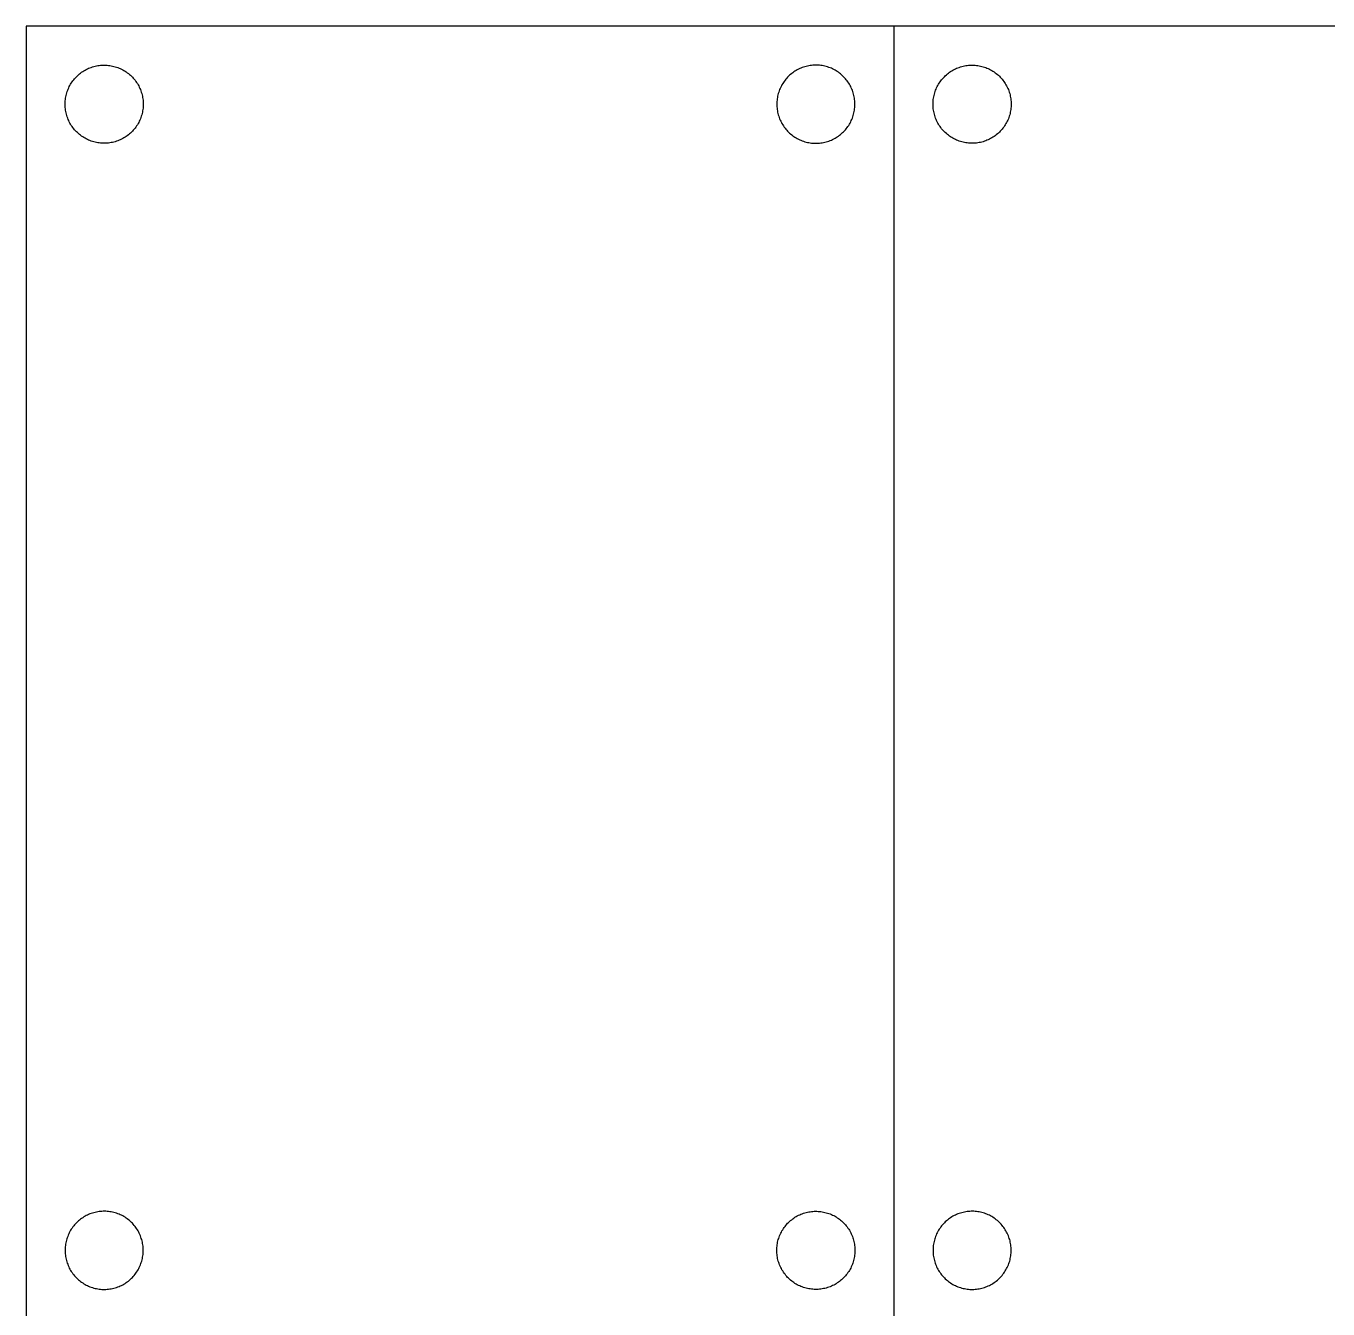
# Model space of a CAD drawing. Header units: millimetres. Extents: x 0 to 100, y 0 to 100.
# Drawn here: x 0 to 50, y 50.8 to 100 of the extents above; entities that cross this region are included whole.
import ezdxf

# ---------------------------------------------------------------- set-up
doc = ezdxf.new("R2010")
doc.units = ezdxf.units.MM
doc.header["$MEASUREMENT"] = 0
doc.layers.add('Default', color=178, linetype='Continuous', true_color=0x000000)

msp = doc.modelspace()

# ---------------------------------------------------------------- linework, layer by layer
at = {"layer": 'Default'}
for p, q in [((0, 100), (0, 0)), ((100, 100), (0, 100)), ((33.333, 100), (33.333, 0)), ((1.864, 97.98), (1.899, 98.018)), ((1.899, 98.018), (1.935, 98.056)), ((1.935, 98.056), (1.972, 98.092)), ((1.972, 98.092), (2.011, 98.127)), ((2.011, 98.127), (2.05, 98.161)), ((2.05, 98.161), (2.091, 98.193)), ((2.091, 98.193), (2.133, 98.224)), ((2.133, 98.224), (2.176, 98.253)), ((2.176, 98.253), (2.22, 98.281)), ((2.22, 98.281), (2.265, 98.308)), ((2.265, 98.308), (2.311, 98.332)), ((2.311, 98.332), (2.358, 98.355)), ((2.358, 98.355), (2.405, 98.377)), ((2.405, 98.377), (2.453, 98.397)), ((2.453, 98.397), (2.502, 98.415)), ((2.502, 98.415), (2.551, 98.431)), ((2.551, 98.431), (2.601, 98.446)), ((2.601, 98.446), (2.652, 98.459)), ((2.652, 98.459), (2.703, 98.47)), ((2.703, 98.47), (2.754, 98.48)), ((2.754, 98.48), (2.805, 98.487)), ((2.805, 98.487), (2.857, 98.493)), ((2.857, 98.493), (2.909, 98.497)), ((2.909, 98.497), (2.961, 98.499)), ((2.961, 98.499), (3.013, 98.5)), ((3.013, 98.5), (3.065, 98.499)), ((3.065, 98.499), (3.117, 98.495)), ((3.117, 98.495), (3.169, 98.49)), ((3.169, 98.49), (3.22, 98.484)), ((3.22, 98.484), (3.272, 98.475)), ((3.272, 98.475), (3.323, 98.465)), ((3.323, 98.465), (3.374, 98.453)), ((3.374, 98.453), (3.424, 98.439)), ((3.424, 98.439), (3.473, 98.423)), ((3.473, 98.423), (3.523, 98.406)), ((3.523, 98.406), (3.571, 98.387)), ((3.571, 98.387), (3.619, 98.366)), ((3.619, 98.366), (3.666, 98.344)), ((3.666, 98.344), (3.712, 98.32)), ((3.712, 98.32), (3.758, 98.295)), ((3.758, 98.295), (3.802, 98.268)), ((3.802, 98.268), (3.845, 98.239)), ((3.845, 98.239), (3.888, 98.209)), ((3.888, 98.209), (3.929, 98.177)), ((3.929, 98.177), (3.97, 98.144)), ((3.97, 98.144), (4.009, 98.11)), ((4.009, 98.11), (4.047, 98.074)), ((4.047, 98.074), (4.083, 98.037)), ((4.083, 98.037), (4.119, 97.999)), ((29.25, 98.037), (29.215, 97.999)), ((29.287, 98.074), (29.25, 98.037)), ((29.324, 98.11), (29.287, 98.074)), ((29.364, 98.144), (29.324, 98.11)), ((29.404, 98.177), (29.364, 98.144)), ((29.445, 98.209), (29.404, 98.177)), ((29.488, 98.239), (29.445, 98.209)), ((29.531, 98.268), (29.488, 98.239)), ((29.576, 98.295), (29.531, 98.268)), ((29.621, 98.32), (29.576, 98.295)), ((29.667, 98.344), (29.621, 98.32)), ((29.715, 98.366), (29.667, 98.344)), ((29.762, 98.387), (29.715, 98.366)), ((29.811, 98.406), (29.762, 98.387)), ((29.86, 98.423), (29.811, 98.406)), ((29.91, 98.439), (29.86, 98.423)), ((29.96, 98.453), (29.91, 98.439)), ((30.01, 98.465), (29.96, 98.453)), ((30.061, 98.475), (30.01, 98.465)), ((30.113, 98.484), (30.061, 98.475)), ((30.164, 98.49), (30.113, 98.484)), ((30.216, 98.495), (30.164, 98.49)), ((30.268, 98.499), (30.216, 98.495)), ((30.32, 98.5), (30.268, 98.499)), ((30.372, 98.499), (30.32, 98.5)), ((30.424, 98.497), (30.372, 98.499)), ((30.476, 98.493), (30.424, 98.497)), ((30.528, 98.487), (30.476, 98.493)), ((30.58, 98.48), (30.528, 98.487)), ((30.631, 98.47), (30.58, 98.48)), ((30.682, 98.459), (30.631, 98.47)), ((30.732, 98.446), (30.682, 98.459)), ((30.782, 98.431), (30.732, 98.446)), ((30.831, 98.415), (30.782, 98.431)), ((30.88, 98.397), (30.831, 98.415)), ((30.928, 98.377), (30.88, 98.397)), ((30.976, 98.355), (30.928, 98.377)), ((31.022, 98.332), (30.976, 98.355)), ((31.068, 98.308), (31.022, 98.332)), ((31.113, 98.281), (31.068, 98.308)), ((31.157, 98.253), (31.113, 98.281)), ((31.2, 98.224), (31.157, 98.253)), ((31.242, 98.193), (31.2, 98.224)), ((31.283, 98.161), (31.242, 98.193)), ((31.323, 98.127), (31.283, 98.161)), ((31.361, 98.092), (31.323, 98.127)), ((31.399, 98.056), (31.361, 98.092)), ((31.435, 98.018), (31.399, 98.056)), ((31.469, 97.98), (31.435, 98.018)), ((35.197, 97.98), (35.232, 98.018)), ((35.232, 98.018), (35.268, 98.056)), ((35.268, 98.056), (35.305, 98.092)), ((35.305, 98.092), (35.344, 98.127)), ((35.344, 98.127), (35.384, 98.161)), ((35.384, 98.161), (35.425, 98.193)), ((35.425, 98.193), (35.466, 98.224)), ((35.466, 98.224), (35.509, 98.253)), ((35.509, 98.253), (35.553, 98.281)), ((35.553, 98.281), (35.598, 98.308)), ((35.598, 98.308), (35.644, 98.332)), ((35.644, 98.332), (35.691, 98.355)), ((35.691, 98.355), (35.738, 98.377)), ((35.738, 98.377), (35.786, 98.397)), ((35.786, 98.397), (35.835, 98.415)), ((35.835, 98.415), (35.885, 98.431)), ((35.885, 98.431), (35.935, 98.446)), ((35.935, 98.446), (35.985, 98.459)), ((35.985, 98.459), (36.036, 98.47)), ((36.036, 98.47), (36.087, 98.48)), ((36.087, 98.48), (36.139, 98.487)), ((36.139, 98.487), (36.19, 98.493)), ((36.19, 98.493), (36.242, 98.497)), ((36.242, 98.497), (36.294, 98.499)), ((36.294, 98.499), (36.346, 98.5)), ((36.346, 98.5), (36.398, 98.499)), ((36.398, 98.499), (36.45, 98.495)), ((36.45, 98.495), (36.502, 98.49)), ((36.502, 98.49), (36.554, 98.484)), ((36.554, 98.484), (36.605, 98.475)), ((36.605, 98.475), (36.656, 98.465)), ((36.656, 98.465), (36.707, 98.453)), ((36.707, 98.453), (36.757, 98.439)), ((36.757, 98.439), (36.807, 98.423)), ((36.807, 98.423), (36.856, 98.406)), ((36.856, 98.406), (36.904, 98.387)), ((36.904, 98.387), (36.952, 98.366)), ((36.952, 98.366), (36.999, 98.344)), ((36.999, 98.344), (37.045, 98.32)), ((37.045, 98.32), (37.091, 98.295)), ((37.091, 98.295), (37.135, 98.268)), ((37.135, 98.268), (37.179, 98.239)), ((37.179, 98.239), (37.221, 98.209)), ((37.221, 98.209), (37.263, 98.177)), ((37.263, 98.177), (37.303, 98.144)), ((37.303, 98.144), (37.342, 98.11)), ((37.342, 98.11), (37.38, 98.074)), ((37.38, 98.074), (37.417, 98.037)), ((37.417, 98.037), (37.452, 97.999)), ((1.581, 97.486), (1.599, 97.535)), ((1.599, 97.535), (1.618, 97.583)), ((1.618, 97.583), (1.639, 97.631)), ((1.639, 97.631), (1.662, 97.678)), ((1.662, 97.678), (1.686, 97.724)), ((1.686, 97.724), (1.712, 97.769)), ((1.712, 97.769), (1.739, 97.813)), ((1.739, 97.813), (1.768, 97.856)), ((1.768, 97.856), (1.799, 97.898)), ((1.799, 97.898), (1.831, 97.94)), ((1.831, 97.94), (1.864, 97.98)), ((4.119, 97.999), (4.153, 97.96)), ((4.153, 97.96), (4.185, 97.919)), ((4.185, 97.919), (4.217, 97.877)), ((4.217, 97.877), (4.246, 97.835)), ((4.246, 97.835), (4.275, 97.791)), ((4.275, 97.791), (4.301, 97.746)), ((4.301, 97.746), (4.326, 97.701)), ((4.326, 97.701), (4.35, 97.654)), ((4.35, 97.654), (4.372, 97.607)), ((4.372, 97.607), (4.392, 97.559)), ((4.392, 97.559), (4.411, 97.51)), ((4.411, 97.51), (4.427, 97.461)), ((28.923, 97.51), (28.906, 97.461)), ((28.941, 97.559), (28.923, 97.51)), ((28.962, 97.607), (28.941, 97.559)), ((28.983, 97.654), (28.962, 97.607)), ((29.007, 97.701), (28.983, 97.654)), ((29.032, 97.746), (29.007, 97.701)), ((29.059, 97.791), (29.032, 97.746)), ((29.087, 97.835), (29.059, 97.791)), ((29.117, 97.877), (29.087, 97.835)), ((29.148, 97.919), (29.117, 97.877)), ((29.181, 97.96), (29.148, 97.919)), ((29.215, 97.999), (29.181, 97.96)), ((31.503, 97.94), (31.469, 97.98)), ((31.534, 97.898), (31.503, 97.94)), ((31.565, 97.856), (31.534, 97.898)), ((31.594, 97.813), (31.565, 97.856)), ((31.621, 97.769), (31.594, 97.813)), ((31.647, 97.724), (31.621, 97.769)), ((31.672, 97.678), (31.647, 97.724)), ((31.694, 97.631), (31.672, 97.678)), ((31.715, 97.583), (31.694, 97.631)), ((31.735, 97.535), (31.715, 97.583)), ((31.753, 97.486), (31.735, 97.535)), ((34.914, 97.486), (34.932, 97.535)), ((34.932, 97.535), (34.951, 97.583)), ((34.951, 97.583), (34.972, 97.631)), ((34.972, 97.631), (34.995, 97.678)), ((34.995, 97.678), (35.019, 97.724)), ((35.019, 97.724), (35.045, 97.769)), ((35.045, 97.769), (35.073, 97.813)), ((35.073, 97.813), (35.102, 97.856)), ((35.102, 97.856), (35.132, 97.898)), ((35.132, 97.898), (35.164, 97.94)), ((35.164, 97.94), (35.197, 97.98)), ((37.452, 97.999), (37.486, 97.96)), ((37.486, 97.96), (37.519, 97.919)), ((37.519, 97.919), (37.55, 97.877)), ((37.55, 97.877), (37.58, 97.835)), ((37.58, 97.835), (37.608, 97.791)), ((37.608, 97.791), (37.635, 97.746)), ((37.635, 97.746), (37.66, 97.701)), ((37.66, 97.701), (37.683, 97.654)), ((37.683, 97.654), (37.705, 97.607)), ((37.705, 97.607), (37.725, 97.559)), ((37.725, 97.559), (37.744, 97.51)), ((37.744, 97.51), (37.761, 97.461)), ((1.5, 97.026), (1.502, 97.078)), ((1.5, 96.974), (1.5, 97.026)), ((1.502, 97.078), (1.506, 97.13)), ((1.506, 97.13), (1.511, 97.182)), ((1.511, 97.182), (1.518, 97.233)), ((1.518, 97.233), (1.527, 97.285)), ((1.527, 97.285), (1.538, 97.336)), ((1.538, 97.336), (1.551, 97.386)), ((1.551, 97.386), (1.565, 97.436)), ((1.565, 97.436), (1.581, 97.486)), ((4.427, 97.461), (4.443, 97.411)), ((4.443, 97.411), (4.456, 97.361)), ((4.456, 97.361), (4.468, 97.31)), ((4.468, 97.31), (4.477, 97.259)), ((4.477, 97.259), (4.486, 97.208)), ((4.486, 97.208), (4.492, 97.156)), ((4.492, 97.156), (4.496, 97.104)), ((4.496, 97.104), (4.499, 97.052)), ((4.499, 97.052), (4.5, 97)), ((4.5, 97), (4.499, 96.948)), ((28.834, 97.052), (28.833, 97)), ((28.833, 97), (28.834, 96.948)), ((28.837, 97.104), (28.834, 97.052)), ((28.841, 97.156), (28.837, 97.104)), ((28.848, 97.208), (28.841, 97.156)), ((28.856, 97.259), (28.848, 97.208)), ((28.866, 97.31), (28.856, 97.259)), ((28.877, 97.361), (28.866, 97.31)), ((28.891, 97.411), (28.877, 97.361)), ((28.906, 97.461), (28.891, 97.411)), ((31.769, 97.436), (31.753, 97.486)), ((31.783, 97.386), (31.769, 97.436)), ((31.795, 97.336), (31.783, 97.386)), ((31.806, 97.285), (31.795, 97.336)), ((31.815, 97.233), (31.806, 97.285)), ((31.822, 97.182), (31.815, 97.233)), ((31.828, 97.13), (31.822, 97.182)), ((31.831, 97.078), (31.828, 97.13)), ((31.833, 97.026), (31.831, 97.078)), ((31.833, 96.974), (31.833, 97.026)), ((34.834, 97.026), (34.835, 97.078)), ((34.834, 96.974), (34.834, 97.026)), ((34.835, 97.078), (34.839, 97.13)), ((34.839, 97.13), (34.844, 97.182)), ((34.844, 97.182), (34.852, 97.233)), ((34.852, 97.233), (34.861, 97.285)), ((34.861, 97.285), (34.871, 97.336)), ((34.871, 97.336), (34.884, 97.386)), ((34.884, 97.386), (34.898, 97.436)), ((34.898, 97.436), (34.914, 97.486)), ((37.761, 97.461), (37.776, 97.411)), ((37.776, 97.411), (37.789, 97.361)), ((37.789, 97.361), (37.801, 97.31)), ((37.801, 97.31), (37.811, 97.259)), ((37.811, 97.259), (37.819, 97.208)), ((37.819, 97.208), (37.825, 97.156)), ((37.825, 97.156), (37.83, 97.104)), ((37.83, 97.104), (37.832, 97.052)), ((37.832, 97.052), (37.833, 97)), ((37.833, 97), (37.832, 96.948)), ((1.502, 96.922), (1.5, 96.974)), ((1.506, 96.87), (1.502, 96.922)), ((1.511, 96.818), (1.506, 96.87)), ((1.518, 96.767), (1.511, 96.818)), ((1.527, 96.715), (1.518, 96.767)), ((1.538, 96.664), (1.527, 96.715)), ((1.551, 96.614), (1.538, 96.664)), ((1.565, 96.564), (1.551, 96.614)), ((1.581, 96.514), (1.565, 96.564)), ((1.599, 96.465), (1.581, 96.514)), ((4.427, 96.539), (4.411, 96.49)), ((4.443, 96.589), (4.427, 96.539)), ((4.456, 96.639), (4.443, 96.589)), ((4.468, 96.69), (4.456, 96.639)), ((4.477, 96.741), (4.468, 96.69)), ((4.486, 96.792), (4.477, 96.741)), ((4.492, 96.844), (4.486, 96.792)), ((4.496, 96.896), (4.492, 96.844)), ((4.499, 96.948), (4.496, 96.896)), ((28.834, 96.948), (28.837, 96.896)), ((28.837, 96.896), (28.841, 96.844)), ((28.841, 96.844), (28.848, 96.792)), ((28.848, 96.792), (28.856, 96.741)), ((28.856, 96.741), (28.866, 96.69)), ((28.866, 96.69), (28.877, 96.639)), ((28.877, 96.639), (28.891, 96.589)), ((28.891, 96.589), (28.906, 96.539)), ((28.906, 96.539), (28.923, 96.49)), ((31.735, 96.465), (31.753, 96.514)), ((31.753, 96.514), (31.769, 96.564)), ((31.769, 96.564), (31.783, 96.614)), ((31.783, 96.614), (31.795, 96.664)), ((31.795, 96.664), (31.806, 96.715)), ((31.806, 96.715), (31.815, 96.767)), ((31.815, 96.767), (31.822, 96.818)), ((31.822, 96.818), (31.828, 96.87)), ((31.828, 96.87), (31.831, 96.922)), ((31.831, 96.922), (31.833, 96.974)), ((34.835, 96.922), (34.834, 96.974)), ((34.839, 96.87), (34.835, 96.922)), ((34.844, 96.818), (34.839, 96.87)), ((34.852, 96.767), (34.844, 96.818)), ((34.861, 96.715), (34.852, 96.767)), ((34.871, 96.664), (34.861, 96.715)), ((34.884, 96.614), (34.871, 96.664)), ((34.898, 96.564), (34.884, 96.614)), ((34.914, 96.514), (34.898, 96.564)), ((34.932, 96.465), (34.914, 96.514)), ((37.761, 96.539), (37.744, 96.49)), ((37.776, 96.589), (37.761, 96.539)), ((37.789, 96.639), (37.776, 96.589)), ((37.801, 96.69), (37.789, 96.639)), ((37.811, 96.741), (37.801, 96.69)), ((37.819, 96.792), (37.811, 96.741)), ((37.825, 96.844), (37.819, 96.792)), ((37.83, 96.896), (37.825, 96.844)), ((37.832, 96.948), (37.83, 96.896)), ((1.618, 96.417), (1.599, 96.465)), ((1.639, 96.369), (1.618, 96.417)), ((1.662, 96.322), (1.639, 96.369)), ((1.686, 96.276), (1.662, 96.322)), ((1.712, 96.231), (1.686, 96.276)), ((1.739, 96.187), (1.712, 96.231)), ((1.768, 96.144), (1.739, 96.187)), ((1.799, 96.102), (1.768, 96.144)), ((1.831, 96.06), (1.799, 96.102)), ((1.864, 96.02), (1.831, 96.06)), ((1.899, 95.982), (1.864, 96.02)), ((4.119, 96.001), (4.083, 95.963)), ((4.153, 96.04), (4.119, 96.001)), ((4.185, 96.081), (4.153, 96.04)), ((4.217, 96.123), (4.185, 96.081)), ((4.246, 96.165), (4.217, 96.123)), ((4.275, 96.209), (4.246, 96.165)), ((4.301, 96.254), (4.275, 96.209)), ((4.326, 96.299), (4.301, 96.254)), ((4.35, 96.346), (4.326, 96.299)), ((4.372, 96.393), (4.35, 96.346)), ((4.392, 96.441), (4.372, 96.393)), ((4.411, 96.49), (4.392, 96.441)), ((28.923, 96.49), (28.941, 96.441)), ((28.941, 96.441), (28.962, 96.393)), ((28.962, 96.393), (28.983, 96.346)), ((28.983, 96.346), (29.007, 96.299)), ((29.007, 96.299), (29.032, 96.254)), ((29.032, 96.254), (29.059, 96.209)), ((29.059, 96.209), (29.087, 96.165)), ((29.087, 96.165), (29.117, 96.123)), ((29.117, 96.123), (29.148, 96.081)), ((29.148, 96.081), (29.181, 96.04)), ((29.181, 96.04), (29.215, 96.001)), ((29.215, 96.001), (29.25, 95.963)), ((31.435, 95.982), (31.469, 96.02)), ((31.469, 96.02), (31.503, 96.06)), ((31.503, 96.06), (31.534, 96.102)), ((31.534, 96.102), (31.565, 96.144)), ((31.565, 96.144), (31.594, 96.187)), ((31.594, 96.187), (31.621, 96.231)), ((31.621, 96.231), (31.647, 96.276)), ((31.647, 96.276), (31.672, 96.322)), ((31.672, 96.322), (31.694, 96.369)), ((31.694, 96.369), (31.715, 96.417)), ((31.715, 96.417), (31.735, 96.465)), ((34.951, 96.417), (34.932, 96.465)), ((34.972, 96.369), (34.951, 96.417)), ((34.995, 96.322), (34.972, 96.369)), ((35.019, 96.276), (34.995, 96.322)), ((35.045, 96.231), (35.019, 96.276)), ((35.073, 96.187), (35.045, 96.231)), ((35.102, 96.144), (35.073, 96.187)), ((35.132, 96.102), (35.102, 96.144)), ((35.164, 96.06), (35.132, 96.102)), ((35.197, 96.02), (35.164, 96.06)), ((35.232, 95.982), (35.197, 96.02)), ((37.452, 96.001), (37.417, 95.963)), ((37.486, 96.04), (37.452, 96.001)), ((37.519, 96.081), (37.486, 96.04)), ((37.55, 96.123), (37.519, 96.081)), ((37.58, 96.165), (37.55, 96.123)), ((37.608, 96.209), (37.58, 96.165)), ((37.635, 96.254), (37.608, 96.209)), ((37.66, 96.299), (37.635, 96.254)), ((37.683, 96.346), (37.66, 96.299)), ((37.705, 96.393), (37.683, 96.346)), ((37.725, 96.441), (37.705, 96.393)), ((37.744, 96.49), (37.725, 96.441)), ((1.935, 95.944), (1.899, 95.982)), ((1.972, 95.908), (1.935, 95.944)), ((2.011, 95.873), (1.972, 95.908)), ((2.05, 95.839), (2.011, 95.873)), ((2.091, 95.807), (2.05, 95.839)), ((2.133, 95.776), (2.091, 95.807)), ((2.176, 95.747), (2.133, 95.776)), ((2.22, 95.719), (2.176, 95.747)), ((2.265, 95.692), (2.22, 95.719)), ((2.311, 95.668), (2.265, 95.692)), ((2.358, 95.645), (2.311, 95.668)), ((2.405, 95.623), (2.358, 95.645)), ((2.453, 95.603), (2.405, 95.623)), ((2.502, 95.585), (2.453, 95.603)), ((2.551, 95.569), (2.502, 95.585)), ((2.601, 95.554), (2.551, 95.569)), ((2.652, 95.541), (2.601, 95.554)), ((2.703, 95.53), (2.652, 95.541)), ((2.754, 95.52), (2.703, 95.53)), ((2.805, 95.513), (2.754, 95.52)), ((2.857, 95.507), (2.805, 95.513)), ((2.909, 95.503), (2.857, 95.507)), ((2.961, 95.501), (2.909, 95.503)), ((3.013, 95.5), (2.961, 95.501)), ((3.065, 95.501), (3.013, 95.5)), ((3.117, 95.505), (3.065, 95.501)), ((3.169, 95.51), (3.117, 95.505)), ((3.22, 95.516), (3.169, 95.51)), ((3.272, 95.525), (3.22, 95.516)), ((3.323, 95.535), (3.272, 95.525)), ((3.374, 95.547), (3.323, 95.535)), ((3.424, 95.561), (3.374, 95.547)), ((3.473, 95.577), (3.424, 95.561)), ((3.523, 95.594), (3.473, 95.577)), ((3.571, 95.613), (3.523, 95.594)), ((3.619, 95.634), (3.571, 95.613)), ((3.666, 95.656), (3.619, 95.634)), ((3.712, 95.68), (3.666, 95.656)), ((3.758, 95.705), (3.712, 95.68)), ((3.802, 95.732), (3.758, 95.705)), ((3.845, 95.761), (3.802, 95.732)), ((3.888, 95.791), (3.845, 95.761)), ((3.929, 95.823), (3.888, 95.791)), ((3.97, 95.856), (3.929, 95.823)), ((4.009, 95.89), (3.97, 95.856)), ((4.047, 95.926), (4.009, 95.89)), ((4.083, 95.963), (4.047, 95.926)), ((29.25, 95.963), (29.287, 95.926)), ((29.287, 95.926), (29.324, 95.89)), ((29.324, 95.89), (29.364, 95.856)), ((29.364, 95.856), (29.404, 95.823)), ((29.404, 95.823), (29.445, 95.791)), ((29.445, 95.791), (29.488, 95.761)), ((29.488, 95.761), (29.531, 95.732)), ((29.531, 95.732), (29.576, 95.705)), ((29.576, 95.705), (29.621, 95.68)), ((29.621, 95.68), (29.667, 95.656)), ((29.667, 95.656), (29.715, 95.634)), ((29.715, 95.634), (29.762, 95.613)), ((29.762, 95.613), (29.811, 95.594)), ((29.811, 95.594), (29.86, 95.577)), ((29.86, 95.577), (29.91, 95.561)), ((29.91, 95.561), (29.96, 95.547)), ((29.96, 95.547), (30.01, 95.535)), ((30.01, 95.535), (30.061, 95.525)), ((30.061, 95.525), (30.113, 95.516)), ((30.113, 95.516), (30.164, 95.51)), ((30.164, 95.51), (30.216, 95.505)), ((30.216, 95.505), (30.268, 95.501)), ((30.268, 95.501), (30.32, 95.5)), ((30.32, 95.5), (30.372, 95.501)), ((30.372, 95.501), (30.424, 95.503)), ((30.424, 95.503), (30.476, 95.507)), ((30.476, 95.507), (30.528, 95.513)), ((30.528, 95.513), (30.58, 95.52)), ((30.58, 95.52), (30.631, 95.53)), ((30.631, 95.53), (30.682, 95.541)), ((30.682, 95.541), (30.732, 95.554)), ((30.732, 95.554), (30.782, 95.569)), ((30.782, 95.569), (30.831, 95.585)), ((30.831, 95.585), (30.88, 95.603)), ((30.88, 95.603), (30.928, 95.623)), ((30.928, 95.623), (30.976, 95.645)), ((30.976, 95.645), (31.022, 95.668)), ((31.022, 95.668), (31.068, 95.692)), ((31.068, 95.692), (31.113, 95.719)), ((31.113, 95.719), (31.157, 95.747)), ((31.157, 95.747), (31.2, 95.776)), ((31.2, 95.776), (31.242, 95.807)), ((31.242, 95.807), (31.283, 95.839)), ((31.283, 95.839), (31.323, 95.873)), ((31.323, 95.873), (31.361, 95.908)), ((31.361, 95.908), (31.399, 95.944)), ((31.399, 95.944), (31.435, 95.982)), ((35.268, 95.944), (35.232, 95.982)), ((35.305, 95.908), (35.268, 95.944)), ((35.344, 95.873), (35.305, 95.908)), ((35.384, 95.839), (35.344, 95.873)), ((35.425, 95.807), (35.384, 95.839)), ((35.466, 95.776), (35.425, 95.807)), ((35.509, 95.747), (35.466, 95.776)), ((35.553, 95.719), (35.509, 95.747)), ((35.598, 95.692), (35.553, 95.719)), ((35.644, 95.668), (35.598, 95.692)), ((35.691, 95.645), (35.644, 95.668)), ((35.738, 95.623), (35.691, 95.645)), ((35.786, 95.603), (35.738, 95.623)), ((35.835, 95.585), (35.786, 95.603)), ((35.885, 95.569), (35.835, 95.585)), ((35.935, 95.554), (35.885, 95.569)), ((35.985, 95.541), (35.935, 95.554)), ((36.036, 95.53), (35.985, 95.541)), ((36.087, 95.52), (36.036, 95.53)), ((36.139, 95.513), (36.087, 95.52)), ((36.19, 95.507), (36.139, 95.513)), ((36.242, 95.503), (36.19, 95.507)), ((36.294, 95.501), (36.242, 95.503)), ((36.346, 95.5), (36.294, 95.501)), ((36.398, 95.501), (36.346, 95.5)), ((36.45, 95.505), (36.398, 95.501)), ((36.502, 95.51), (36.45, 95.505)), ((36.554, 95.516), (36.502, 95.51)), ((36.605, 95.525), (36.554, 95.516)), ((36.656, 95.535), (36.605, 95.525)), ((36.707, 95.547), (36.656, 95.535)), ((36.757, 95.561), (36.707, 95.547)), ((36.807, 95.577), (36.757, 95.561)), ((36.856, 95.594), (36.807, 95.577)), ((36.904, 95.613), (36.856, 95.594)), ((36.952, 95.634), (36.904, 95.613)), ((36.999, 95.656), (36.952, 95.634)), ((37.045, 95.68), (36.999, 95.656)), ((37.091, 95.705), (37.045, 95.68)), ((37.135, 95.732), (37.091, 95.705)), ((37.179, 95.761), (37.135, 95.732)), ((37.221, 95.791), (37.179, 95.761)), ((37.263, 95.823), (37.221, 95.791)), ((37.303, 95.856), (37.263, 95.823)), ((37.342, 95.89), (37.303, 95.856)), ((37.38, 95.926), (37.342, 95.89)), ((37.417, 95.963), (37.38, 95.926)), ((1.899, 54.018), (1.864, 53.98)), ((1.935, 54.056), (1.899, 54.018)), ((1.972, 54.092), (1.935, 54.056)), ((2.011, 54.127), (1.972, 54.092)), ((2.05, 54.161), (2.011, 54.127)), ((2.091, 54.193), (2.05, 54.161)), ((2.133, 54.224), (2.091, 54.193)), ((2.176, 54.253), (2.133, 54.224)), ((2.22, 54.281), (2.176, 54.253)), ((2.265, 54.308), (2.22, 54.281)), ((2.311, 54.332), (2.265, 54.308)), ((2.358, 54.355), (2.311, 54.332)), ((2.405, 54.377), (2.358, 54.355)), ((2.453, 54.397), (2.405, 54.377)), ((2.502, 54.415), (2.453, 54.397)), ((2.551, 54.431), (2.502, 54.415)), ((2.601, 54.446), (2.551, 54.431)), ((2.652, 54.459), (2.601, 54.446)), ((2.703, 54.47), (2.652, 54.459)), ((2.754, 54.48), (2.703, 54.47)), ((2.805, 54.487), (2.754, 54.48)), ((2.857, 54.493), (2.805, 54.487)), ((2.909, 54.497), (2.857, 54.493)), ((2.961, 54.499), (2.909, 54.497)), ((3.013, 54.5), (2.961, 54.499)), ((3.065, 54.499), (3.013, 54.5)), ((3.117, 54.495), (3.065, 54.499)), ((3.169, 54.49), (3.117, 54.495)), ((3.22, 54.484), (3.169, 54.49)), ((3.272, 54.475), (3.22, 54.484)), ((3.323, 54.465), (3.272, 54.475)), ((3.374, 54.453), (3.323, 54.465)), ((3.424, 54.439), (3.374, 54.453)), ((3.473, 54.423), (3.424, 54.439)), ((3.523, 54.406), (3.473, 54.423)), ((3.571, 54.387), (3.523, 54.406)), ((3.619, 54.366), (3.571, 54.387)), ((3.666, 54.344), (3.619, 54.366)), ((3.712, 54.32), (3.666, 54.344)), ((3.758, 54.295), (3.712, 54.32)), ((3.802, 54.268), (3.758, 54.295)), ((3.845, 54.239), (3.802, 54.268)), ((3.888, 54.209), (3.845, 54.239)), ((3.929, 54.177), (3.888, 54.209)), ((3.97, 54.144), (3.929, 54.177)), ((4.009, 54.11), (3.97, 54.144)), ((4.047, 54.074), (4.009, 54.11)), ((4.083, 54.037), (4.047, 54.074)), ((4.119, 53.999), (4.083, 54.037)), ((29.215, 53.999), (29.25, 54.037)), ((29.25, 54.037), (29.287, 54.074)), ((29.287, 54.074), (29.324, 54.11)), ((29.324, 54.11), (29.364, 54.144)), ((29.364, 54.144), (29.404, 54.177)), ((29.404, 54.177), (29.445, 54.209)), ((29.445, 54.209), (29.488, 54.239)), ((29.488, 54.239), (29.531, 54.268)), ((29.531, 54.268), (29.576, 54.295)), ((29.576, 54.295), (29.621, 54.32)), ((29.621, 54.32), (29.667, 54.344)), ((29.667, 54.344), (29.715, 54.366)), ((29.715, 54.366), (29.762, 54.387)), ((29.762, 54.387), (29.811, 54.406)), ((29.811, 54.406), (29.86, 54.423)), ((29.86, 54.423), (29.91, 54.439)), ((29.91, 54.439), (29.96, 54.453)), ((29.96, 54.453), (30.01, 54.465)), ((30.01, 54.465), (30.061, 54.475)), ((30.061, 54.475), (30.113, 54.484)), ((30.113, 54.484), (30.164, 54.49)), ((30.164, 54.49), (30.216, 54.495)), ((30.216, 54.495), (30.268, 54.499)), ((30.268, 54.499), (30.32, 54.5)), ((30.32, 54.5), (30.372, 54.499)), ((30.372, 54.499), (30.424, 54.497)), ((30.424, 54.497), (30.476, 54.493)), ((30.476, 54.493), (30.528, 54.487)), ((30.528, 54.487), (30.58, 54.48)), ((30.58, 54.48), (30.631, 54.47)), ((30.631, 54.47), (30.682, 54.459)), ((30.682, 54.459), (30.732, 54.446)), ((30.732, 54.446), (30.782, 54.431)), ((30.782, 54.431), (30.831, 54.415)), ((30.831, 54.415), (30.88, 54.397)), ((30.88, 54.397), (30.928, 54.377)), ((30.928, 54.377), (30.976, 54.355)), ((30.976, 54.355), (31.022, 54.332)), ((31.022, 54.332), (31.068, 54.308)), ((31.068, 54.308), (31.113, 54.281)), ((31.113, 54.281), (31.157, 54.253)), ((31.157, 54.253), (31.2, 54.224)), ((31.2, 54.224), (31.242, 54.193)), ((31.242, 54.193), (31.283, 54.161)), ((31.283, 54.161), (31.323, 54.127)), ((31.323, 54.127), (31.361, 54.092)), ((31.361, 54.092), (31.399, 54.056)), ((31.399, 54.056), (31.435, 54.018)), ((31.435, 54.018), (31.469, 53.98)), ((35.232, 54.018), (35.197, 53.98)), ((35.268, 54.056), (35.232, 54.018)), ((35.305, 54.092), (35.268, 54.056)), ((35.344, 54.127), (35.305, 54.092)), ((35.384, 54.161), (35.344, 54.127)), ((35.425, 54.193), (35.384, 54.161)), ((35.466, 54.224), (35.425, 54.193)), ((35.509, 54.253), (35.466, 54.224)), ((35.553, 54.281), (35.509, 54.253)), ((35.598, 54.308), (35.553, 54.281)), ((35.644, 54.332), (35.598, 54.308)), ((35.691, 54.355), (35.644, 54.332)), ((35.738, 54.377), (35.691, 54.355)), ((35.786, 54.397), (35.738, 54.377)), ((35.835, 54.415), (35.786, 54.397)), ((35.885, 54.431), (35.835, 54.415)), ((35.935, 54.446), (35.885, 54.431)), ((35.985, 54.459), (35.935, 54.446)), ((36.036, 54.47), (35.985, 54.459)), ((36.087, 54.48), (36.036, 54.47)), ((36.139, 54.487), (36.087, 54.48)), ((36.19, 54.493), (36.139, 54.487)), ((36.242, 54.497), (36.19, 54.493)), ((36.294, 54.499), (36.242, 54.497)), ((36.346, 54.5), (36.294, 54.499)), ((36.398, 54.499), (36.346, 54.5)), ((36.45, 54.495), (36.398, 54.499)), ((36.502, 54.49), (36.45, 54.495)), ((36.554, 54.484), (36.502, 54.49)), ((36.605, 54.475), (36.554, 54.484)), ((36.656, 54.465), (36.605, 54.475)), ((36.707, 54.453), (36.656, 54.465)), ((36.757, 54.439), (36.707, 54.453)), ((36.807, 54.423), (36.757, 54.439)), ((36.856, 54.406), (36.807, 54.423)), ((36.904, 54.387), (36.856, 54.406)), ((36.952, 54.366), (36.904, 54.387)), ((36.999, 54.344), (36.952, 54.366)), ((37.045, 54.32), (36.999, 54.344)), ((37.091, 54.295), (37.045, 54.32)), ((37.135, 54.268), (37.091, 54.295)), ((37.179, 54.239), (37.135, 54.268)), ((37.221, 54.209), (37.179, 54.239)), ((37.263, 54.177), (37.221, 54.209)), ((37.303, 54.144), (37.263, 54.177)), ((37.342, 54.11), (37.303, 54.144)), ((37.38, 54.074), (37.342, 54.11)), ((37.417, 54.037), (37.38, 54.074)), ((37.452, 53.999), (37.417, 54.037)), ((1.599, 53.535), (1.581, 53.486)), ((1.618, 53.583), (1.599, 53.535)), ((1.639, 53.631), (1.618, 53.583)), ((1.662, 53.678), (1.639, 53.631)), ((1.686, 53.724), (1.662, 53.678)), ((1.712, 53.769), (1.686, 53.724)), ((1.739, 53.813), (1.712, 53.769)), ((1.768, 53.856), (1.739, 53.813)), ((1.799, 53.898), (1.768, 53.856)), ((1.831, 53.94), (1.799, 53.898)), ((1.864, 53.98), (1.831, 53.94)), ((4.153, 53.96), (4.119, 53.999)), ((4.185, 53.919), (4.153, 53.96)), ((4.217, 53.877), (4.185, 53.919)), ((4.246, 53.835), (4.217, 53.877)), ((4.275, 53.791), (4.246, 53.835)), ((4.301, 53.746), (4.275, 53.791)), ((4.326, 53.701), (4.301, 53.746)), ((4.35, 53.654), (4.326, 53.701)), ((4.372, 53.607), (4.35, 53.654)), ((4.392, 53.559), (4.372, 53.607)), ((4.411, 53.51), (4.392, 53.559)), ((4.427, 53.461), (4.411, 53.51)), ((28.906, 53.461), (28.923, 53.51)), ((28.923, 53.51), (28.941, 53.559)), ((28.941, 53.559), (28.962, 53.607)), ((28.962, 53.607), (28.983, 53.654)), ((28.983, 53.654), (29.007, 53.701)), ((29.007, 53.701), (29.032, 53.746)), ((29.032, 53.746), (29.059, 53.791)), ((29.059, 53.791), (29.087, 53.835)), ((29.087, 53.835), (29.117, 53.877)), ((29.117, 53.877), (29.148, 53.919)), ((29.148, 53.919), (29.181, 53.96)), ((29.181, 53.96), (29.215, 53.999)), ((31.469, 53.98), (31.503, 53.94)), ((31.503, 53.94), (31.534, 53.898)), ((31.534, 53.898), (31.565, 53.856)), ((31.565, 53.856), (31.594, 53.813)), ((31.594, 53.813), (31.621, 53.769)), ((31.621, 53.769), (31.647, 53.724)), ((31.647, 53.724), (31.672, 53.678)), ((31.672, 53.678), (31.694, 53.631)), ((31.694, 53.631), (31.715, 53.583)), ((31.715, 53.583), (31.735, 53.535)), ((31.735, 53.535), (31.753, 53.486)), ((34.932, 53.535), (34.914, 53.486)), ((34.951, 53.583), (34.932, 53.535)), ((34.972, 53.631), (34.951, 53.583)), ((34.995, 53.678), (34.972, 53.631)), ((35.019, 53.724), (34.995, 53.678)), ((35.045, 53.769), (35.019, 53.724)), ((35.073, 53.813), (35.045, 53.769)), ((35.102, 53.856), (35.073, 53.813)), ((35.132, 53.898), (35.102, 53.856)), ((35.164, 53.94), (35.132, 53.898)), ((35.197, 53.98), (35.164, 53.94)), ((37.486, 53.96), (37.452, 53.999)), ((37.519, 53.919), (37.486, 53.96)), ((37.55, 53.877), (37.519, 53.919)), ((37.58, 53.835), (37.55, 53.877)), ((37.608, 53.791), (37.58, 53.835)), ((37.635, 53.746), (37.608, 53.791)), ((37.66, 53.701), (37.635, 53.746)), ((37.683, 53.654), (37.66, 53.701)), ((37.705, 53.607), (37.683, 53.654)), ((37.725, 53.559), (37.705, 53.607)), ((37.744, 53.51), (37.725, 53.559)), ((37.761, 53.461), (37.744, 53.51)), ((1.502, 53.078), (1.5, 53.026)), ((1.5, 53.026), (1.5, 52.974)), ((1.506, 53.13), (1.502, 53.078)), ((1.511, 53.182), (1.506, 53.13)), ((1.518, 53.233), (1.511, 53.182)), ((1.527, 53.285), (1.518, 53.233)), ((1.538, 53.336), (1.527, 53.285)), ((1.551, 53.386), (1.538, 53.336)), ((1.565, 53.436), (1.551, 53.386)), ((1.581, 53.486), (1.565, 53.436)), ((4.443, 53.411), (4.427, 53.461)), ((4.456, 53.361), (4.443, 53.411)), ((4.468, 53.31), (4.456, 53.361)), ((4.477, 53.259), (4.468, 53.31)), ((4.486, 53.208), (4.477, 53.259)), ((4.492, 53.156), (4.486, 53.208)), ((4.496, 53.104), (4.492, 53.156)), ((4.499, 53.052), (4.496, 53.104)), ((4.5, 53), (4.499, 53.052)), ((4.499, 52.948), (4.5, 53)), ((28.833, 53), (28.834, 53.052)), ((28.834, 52.948), (28.833, 53)), ((28.834, 53.052), (28.837, 53.104)), ((28.837, 53.104), (28.841, 53.156)), ((28.841, 53.156), (28.848, 53.208)), ((28.848, 53.208), (28.856, 53.259)), ((28.856, 53.259), (28.866, 53.31)), ((28.866, 53.31), (28.877, 53.361)), ((28.877, 53.361), (28.891, 53.411)), ((28.891, 53.411), (28.906, 53.461)), ((31.753, 53.486), (31.769, 53.436)), ((31.769, 53.436), (31.783, 53.386)), ((31.783, 53.386), (31.795, 53.336)), ((31.795, 53.336), (31.806, 53.285)), ((31.806, 53.285), (31.815, 53.233)), ((31.815, 53.233), (31.822, 53.182)), ((31.822, 53.182), (31.828, 53.13)), ((31.828, 53.13), (31.831, 53.078)), ((31.831, 53.078), (31.833, 53.026)), ((31.833, 53.026), (31.833, 52.974)), ((34.835, 53.078), (34.834, 53.026)), ((34.834, 53.026), (34.834, 52.974)), ((34.839, 53.13), (34.835, 53.078)), ((34.844, 53.182), (34.839, 53.13)), ((34.852, 53.233), (34.844, 53.182)), ((34.861, 53.285), (34.852, 53.233)), ((34.871, 53.336), (34.861, 53.285)), ((34.884, 53.386), (34.871, 53.336)), ((34.898, 53.436), (34.884, 53.386)), ((34.914, 53.486), (34.898, 53.436)), ((37.776, 53.411), (37.761, 53.461)), ((37.789, 53.361), (37.776, 53.411)), ((37.801, 53.31), (37.789, 53.361)), ((37.811, 53.259), (37.801, 53.31)), ((37.819, 53.208), (37.811, 53.259)), ((37.825, 53.156), (37.819, 53.208)), ((37.83, 53.104), (37.825, 53.156)), ((37.832, 53.052), (37.83, 53.104)), ((37.833, 53), (37.832, 53.052)), ((37.832, 52.948), (37.833, 53)), ((1.5, 52.974), (1.502, 52.922)), ((1.502, 52.922), (1.506, 52.87)), ((1.506, 52.87), (1.511, 52.818)), ((1.511, 52.818), (1.518, 52.767)), ((1.518, 52.767), (1.527, 52.715)), ((1.527, 52.715), (1.538, 52.664)), ((1.538, 52.664), (1.551, 52.614)), ((1.551, 52.614), (1.565, 52.564)), ((1.565, 52.564), (1.581, 52.514)), ((1.581, 52.514), (1.599, 52.465)), ((4.411, 52.49), (4.427, 52.539)), ((4.427, 52.539), (4.443, 52.589)), ((4.443, 52.589), (4.456, 52.639)), ((4.456, 52.639), (4.468, 52.69)), ((4.468, 52.69), (4.477, 52.741)), ((4.477, 52.741), (4.486, 52.792)), ((4.486, 52.792), (4.492, 52.844)), ((4.492, 52.844), (4.496, 52.896)), ((4.496, 52.896), (4.499, 52.948)), ((28.837, 52.896), (28.834, 52.948)), ((28.841, 52.844), (28.837, 52.896)), ((28.848, 52.792), (28.841, 52.844)), ((28.856, 52.741), (28.848, 52.792)), ((28.866, 52.69), (28.856, 52.741)), ((28.877, 52.639), (28.866, 52.69)), ((28.891, 52.589), (28.877, 52.639)), ((28.906, 52.539), (28.891, 52.589)), ((28.923, 52.49), (28.906, 52.539)), ((31.753, 52.514), (31.735, 52.465)), ((31.769, 52.564), (31.753, 52.514)), ((31.783, 52.614), (31.769, 52.564)), ((31.795, 52.664), (31.783, 52.614)), ((31.806, 52.715), (31.795, 52.664)), ((31.815, 52.767), (31.806, 52.715)), ((31.822, 52.818), (31.815, 52.767)), ((31.828, 52.87), (31.822, 52.818)), ((31.831, 52.922), (31.828, 52.87)), ((31.833, 52.974), (31.831, 52.922)), ((34.834, 52.974), (34.835, 52.922)), ((34.835, 52.922), (34.839, 52.87)), ((34.839, 52.87), (34.844, 52.818)), ((34.844, 52.818), (34.852, 52.767)), ((34.852, 52.767), (34.861, 52.715)), ((34.861, 52.715), (34.871, 52.664)), ((34.871, 52.664), (34.884, 52.614)), ((34.884, 52.614), (34.898, 52.564)), ((34.898, 52.564), (34.914, 52.514)), ((34.914, 52.514), (34.932, 52.465)), ((37.744, 52.49), (37.761, 52.539)), ((37.761, 52.539), (37.776, 52.589)), ((37.776, 52.589), (37.789, 52.639)), ((37.789, 52.639), (37.801, 52.69)), ((37.801, 52.69), (37.811, 52.741)), ((37.811, 52.741), (37.819, 52.792)), ((37.819, 52.792), (37.825, 52.844)), ((37.825, 52.844), (37.83, 52.896)), ((37.83, 52.896), (37.832, 52.948)), ((1.599, 52.465), (1.618, 52.417)), ((1.618, 52.417), (1.639, 52.369)), ((1.639, 52.369), (1.662, 52.322)), ((1.662, 52.322), (1.686, 52.276)), ((1.686, 52.276), (1.712, 52.231)), ((1.712, 52.231), (1.739, 52.187)), ((1.739, 52.187), (1.768, 52.144)), ((1.768, 52.144), (1.799, 52.102)), ((1.799, 52.102), (1.831, 52.06)), ((1.831, 52.06), (1.864, 52.02)), ((1.864, 52.02), (1.899, 51.982)), ((4.083, 51.963), (4.119, 52.001)), ((4.119, 52.001), (4.153, 52.04)), ((4.153, 52.04), (4.185, 52.081)), ((4.185, 52.081), (4.217, 52.123)), ((4.217, 52.123), (4.246, 52.165)), ((4.246, 52.165), (4.275, 52.209)), ((4.275, 52.209), (4.301, 52.254)), ((4.301, 52.254), (4.326, 52.299)), ((4.326, 52.299), (4.35, 52.346)), ((4.35, 52.346), (4.372, 52.393)), ((4.372, 52.393), (4.392, 52.441)), ((4.392, 52.441), (4.411, 52.49)), ((28.941, 52.441), (28.923, 52.49)), ((28.962, 52.393), (28.941, 52.441)), ((28.983, 52.346), (28.962, 52.393)), ((29.007, 52.299), (28.983, 52.346)), ((29.032, 52.254), (29.007, 52.299)), ((29.059, 52.209), (29.032, 52.254)), ((29.087, 52.165), (29.059, 52.209)), ((29.117, 52.123), (29.087, 52.165)), ((29.148, 52.081), (29.117, 52.123)), ((29.181, 52.04), (29.148, 52.081)), ((29.215, 52.001), (29.181, 52.04)), ((29.25, 51.963), (29.215, 52.001)), ((31.469, 52.02), (31.435, 51.982)), ((31.503, 52.06), (31.469, 52.02)), ((31.534, 52.102), (31.503, 52.06)), ((31.565, 52.144), (31.534, 52.102)), ((31.594, 52.187), (31.565, 52.144)), ((31.621, 52.231), (31.594, 52.187)), ((31.647, 52.276), (31.621, 52.231)), ((31.672, 52.322), (31.647, 52.276)), ((31.694, 52.369), (31.672, 52.322)), ((31.715, 52.417), (31.694, 52.369)), ((31.735, 52.465), (31.715, 52.417)), ((34.932, 52.465), (34.951, 52.417)), ((34.951, 52.417), (34.972, 52.369)), ((34.972, 52.369), (34.995, 52.322)), ((34.995, 52.322), (35.019, 52.276)), ((35.019, 52.276), (35.045, 52.231)), ((35.045, 52.231), (35.073, 52.187)), ((35.073, 52.187), (35.102, 52.144)), ((35.102, 52.144), (35.132, 52.102)), ((35.132, 52.102), (35.164, 52.06)), ((35.164, 52.06), (35.197, 52.02)), ((35.197, 52.02), (35.232, 51.982)), ((37.417, 51.963), (37.452, 52.001)), ((37.452, 52.001), (37.486, 52.04)), ((37.486, 52.04), (37.519, 52.081)), ((37.519, 52.081), (37.55, 52.123)), ((37.55, 52.123), (37.58, 52.165)), ((37.58, 52.165), (37.608, 52.209)), ((37.608, 52.209), (37.635, 52.254)), ((37.635, 52.254), (37.66, 52.299)), ((37.66, 52.299), (37.683, 52.346)), ((37.683, 52.346), (37.705, 52.393)), ((37.705, 52.393), (37.725, 52.441)), ((37.725, 52.441), (37.744, 52.49)), ((1.899, 51.982), (1.935, 51.944)), ((1.935, 51.944), (1.972, 51.908)), ((1.972, 51.908), (2.011, 51.873)), ((2.011, 51.873), (2.05, 51.839)), ((2.05, 51.839), (2.091, 51.807)), ((2.091, 51.807), (2.133, 51.776)), ((2.133, 51.776), (2.176, 51.747)), ((2.176, 51.747), (2.22, 51.719)), ((2.22, 51.719), (2.265, 51.692)), ((2.265, 51.692), (2.311, 51.668)), ((2.311, 51.668), (2.358, 51.645)), ((2.358, 51.645), (2.405, 51.623)), ((2.405, 51.623), (2.453, 51.603)), ((2.453, 51.603), (2.502, 51.585)), ((2.502, 51.585), (2.551, 51.569)), ((2.551, 51.569), (2.601, 51.554)), ((2.601, 51.554), (2.652, 51.541)), ((2.652, 51.541), (2.703, 51.53)), ((2.703, 51.53), (2.754, 51.52)), ((2.754, 51.52), (2.805, 51.513)), ((2.805, 51.513), (2.857, 51.507)), ((2.857, 51.507), (2.909, 51.503)), ((2.909, 51.503), (2.961, 51.501)), ((2.961, 51.501), (3.013, 51.5)), ((3.013, 51.5), (3.065, 51.501)), ((3.065, 51.501), (3.117, 51.505)), ((3.117, 51.505), (3.169, 51.51)), ((3.169, 51.51), (3.22, 51.516)), ((3.22, 51.516), (3.272, 51.525)), ((3.272, 51.525), (3.323, 51.535)), ((3.323, 51.535), (3.374, 51.547)), ((3.374, 51.547), (3.424, 51.561)), ((3.424, 51.561), (3.473, 51.577)), ((3.473, 51.577), (3.523, 51.594)), ((3.523, 51.594), (3.571, 51.613)), ((3.571, 51.613), (3.619, 51.634)), ((3.619, 51.634), (3.666, 51.656)), ((3.666, 51.656), (3.712, 51.68)), ((3.712, 51.68), (3.758, 51.705)), ((3.758, 51.705), (3.802, 51.732)), ((3.802, 51.732), (3.845, 51.761)), ((3.845, 51.761), (3.888, 51.791)), ((3.888, 51.791), (3.929, 51.823)), ((3.929, 51.823), (3.97, 51.856)), ((3.97, 51.856), (4.009, 51.89)), ((4.009, 51.89), (4.047, 51.926)), ((4.047, 51.926), (4.083, 51.963)), ((29.287, 51.926), (29.25, 51.963)), ((29.324, 51.89), (29.287, 51.926)), ((29.364, 51.856), (29.324, 51.89)), ((29.404, 51.823), (29.364, 51.856)), ((29.445, 51.791), (29.404, 51.823)), ((29.488, 51.761), (29.445, 51.791)), ((29.531, 51.732), (29.488, 51.761)), ((29.576, 51.705), (29.531, 51.732)), ((29.621, 51.68), (29.576, 51.705)), ((29.667, 51.656), (29.621, 51.68)), ((29.715, 51.634), (29.667, 51.656)), ((29.762, 51.613), (29.715, 51.634)), ((29.811, 51.594), (29.762, 51.613)), ((29.86, 51.577), (29.811, 51.594)), ((29.91, 51.561), (29.86, 51.577)), ((29.96, 51.547), (29.91, 51.561)), ((30.01, 51.535), (29.96, 51.547)), ((30.061, 51.525), (30.01, 51.535)), ((30.113, 51.516), (30.061, 51.525)), ((30.164, 51.51), (30.113, 51.516)), ((30.216, 51.505), (30.164, 51.51)), ((30.268, 51.501), (30.216, 51.505)), ((30.32, 51.5), (30.268, 51.501)), ((30.372, 51.501), (30.32, 51.5)), ((30.424, 51.503), (30.372, 51.501)), ((30.476, 51.507), (30.424, 51.503)), ((30.528, 51.513), (30.476, 51.507)), ((30.58, 51.52), (30.528, 51.513)), ((30.631, 51.53), (30.58, 51.52)), ((30.682, 51.541), (30.631, 51.53)), ((30.732, 51.554), (30.682, 51.541)), ((30.782, 51.569), (30.732, 51.554)), ((30.831, 51.585), (30.782, 51.569)), ((30.88, 51.603), (30.831, 51.585)), ((30.928, 51.623), (30.88, 51.603)), ((30.976, 51.645), (30.928, 51.623)), ((31.022, 51.668), (30.976, 51.645)), ((31.068, 51.692), (31.022, 51.668)), ((31.113, 51.719), (31.068, 51.692)), ((31.157, 51.747), (31.113, 51.719)), ((31.2, 51.776), (31.157, 51.747)), ((31.242, 51.807), (31.2, 51.776)), ((31.283, 51.839), (31.242, 51.807)), ((31.323, 51.873), (31.283, 51.839)), ((31.361, 51.908), (31.323, 51.873)), ((31.399, 51.944), (31.361, 51.908)), ((31.435, 51.982), (31.399, 51.944)), ((35.232, 51.982), (35.268, 51.944)), ((35.268, 51.944), (35.305, 51.908)), ((35.305, 51.908), (35.344, 51.873)), ((35.344, 51.873), (35.384, 51.839)), ((35.384, 51.839), (35.425, 51.807)), ((35.425, 51.807), (35.466, 51.776)), ((35.466, 51.776), (35.509, 51.747)), ((35.509, 51.747), (35.553, 51.719)), ((35.553, 51.719), (35.598, 51.692)), ((35.598, 51.692), (35.644, 51.668)), ((35.644, 51.668), (35.691, 51.645)), ((35.691, 51.645), (35.738, 51.623)), ((35.738, 51.623), (35.786, 51.603)), ((35.786, 51.603), (35.835, 51.585)), ((35.835, 51.585), (35.885, 51.569)), ((35.885, 51.569), (35.935, 51.554)), ((35.935, 51.554), (35.985, 51.541)), ((35.985, 51.541), (36.036, 51.53)), ((36.036, 51.53), (36.087, 51.52)), ((36.087, 51.52), (36.139, 51.513)), ((36.139, 51.513), (36.19, 51.507)), ((36.19, 51.507), (36.242, 51.503)), ((36.242, 51.503), (36.294, 51.501)), ((36.294, 51.501), (36.346, 51.5)), ((36.346, 51.5), (36.398, 51.501)), ((36.398, 51.501), (36.45, 51.505)), ((36.45, 51.505), (36.502, 51.51)), ((36.502, 51.51), (36.554, 51.516)), ((36.554, 51.516), (36.605, 51.525)), ((36.605, 51.525), (36.656, 51.535)), ((36.656, 51.535), (36.707, 51.547)), ((36.707, 51.547), (36.757, 51.561)), ((36.757, 51.561), (36.807, 51.577)), ((36.807, 51.577), (36.856, 51.594)), ((36.856, 51.594), (36.904, 51.613)), ((36.904, 51.613), (36.952, 51.634)), ((36.952, 51.634), (36.999, 51.656)), ((36.999, 51.656), (37.045, 51.68)), ((37.045, 51.68), (37.091, 51.705)), ((37.091, 51.705), (37.135, 51.732)), ((37.135, 51.732), (37.179, 51.761)), ((37.179, 51.761), (37.221, 51.791)), ((37.221, 51.791), (37.263, 51.823)), ((37.263, 51.823), (37.303, 51.856)), ((37.303, 51.856), (37.342, 51.89)), ((37.342, 51.89), (37.38, 51.926)), ((37.38, 51.926), (37.417, 51.963))]:
    msp.add_line(p, q, dxfattribs=at)

doc.saveas('drawing.dxf')
